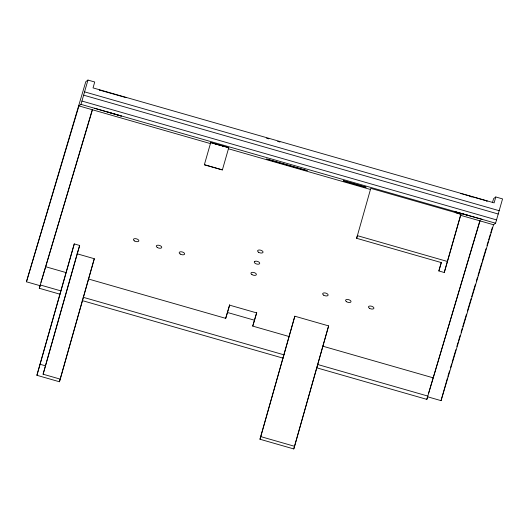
<?xml version="1.0" encoding="UTF-8"?>
<svg xmlns="http://www.w3.org/2000/svg" width="529" height="529" viewBox="0 0 529 529"><rect width="100%" height="100%" fill="white"/><g stroke="black" fill="none" stroke-linecap="round" stroke-linejoin="round"><path stroke-width="0.79" d="M40.746 285.891L26.45 281.798L85.791 81.711L87.959 80.064L94.717 82.002L93.044 87.9L494.119 202.878L495.792 196.973L502.55 198.911L495.574 223.212L493.537 224.759L441.041 400.645L427.544 396.776M26.45 281.798L78.94 105.906L80.977 104.365L87.959 80.064M59.929 294.197L39.285 288.272L92.191 110.045M60.227 379.121L59.44 381.759L36.904 375.299L74.258 243.909L79.661 245.463L43.1 374.215L60.227 379.121L94.294 258.721L77.168 253.814L43.1 374.215M36.904 375.299L74.258 243.909M59.44 381.759L94.294 258.721M88.33 278.968L225.704 318.352L229.692 304.691M289.27 336.576L252.743 326.102L256.73 312.441M259.977 439.249L294.832 316.21L328.628 325.897L294.56 446.297L293.774 448.936L259.977 439.249L294.832 316.21M293.774 448.936L328.628 325.897M438.858 270.954L441.351 262.596L356.632 238.308L370.769 188.35L460.951 214.146L444.267 272.501L438.858 270.954L441.305 262.305M444.267 272.501L460.951 214.146M316.448 367.728L426.837 399.375L479.982 220.348M441.041 400.645L447.448 378.01M204.359 164.737L210.721 142.546L222.14 145.739L228.746 147.71L222.385 169.908L204.359 164.737L222.385 169.908M40.951 282.374L92.463 109.781M39.285 288.272L40.27 284.979L60.914 290.897M77.168 253.814L79.661 245.463M225.704 318.352L229.639 305.16L256.677 312.91L252.743 326.102M356.632 238.308L357.419 235.669L447.547 261.511M428.51 393.47L480.015 220.884M426.837 399.375L427.822 396.076L317.433 364.428M492.446 202.567L493.623 198.62L495.792 196.973M447.891 376.45L449.538 370.928M450.483 367.767L451.66 363.826M452.13 362.246L455.892 349.629M456.838 346.475L458.015 342.534M458.484 340.954L460.131 335.432M461.076 332.278L462.253 328.33M462.723 326.757L466.485 314.133M467.431 310.979L471.194 298.363M471.663 296.782L475.432 284.166M476.371 281.011L477.548 277.064M478.024 275.49L481.787 262.867M482.256 261.293L486.025 248.67M486.964 245.516L488.141 241.574M488.617 239.994L490.264 234.473M490.733 232.899L492.38 227.377M94.499 108.24L121.406 116.089L108.015 112.115M455.489 212.638L460.733 214.311M482.051 219.337L454.828 211.726L468.535 215.462M486.554 201.073L487.229 201.04L473.713 197.165M228.746 147.71L221.089 145.561M460.554 193.488L461.936 193.852M462.663 194.05L469.554 195.975M217.069 144.324L214.324 143.577L216.989 144.384M222.398 145.931L225.142 146.678L221.175 145.495M470.208 196.16L473.012 196.96M217.472 144.404L219.806 145.072M219.661 145.184L221.215 145.627M469.904 196.391L472 197M266.51 138.175L268.884 138.856M277.606 141.355L279.98 142.037M84.614 91.867L499.211 210.714M83.635 95.16L498.225 214.014M81.962 101.065L496.559 219.912M80.977 104.365L495.574 223.212M217.326 144.516L219.687 145.164M78.94 105.906L210.793 143.703M228.263 148.715L370.419 189.468M460.164 215.191L493.537 224.759M227.371 312.454L254.416 320.204M45.448 266.676L66.092 272.594M322.624 346.138L433 377.779M83.152 297.272L284.08 354.866M82.167 300.571L283.094 358.166M40.184 364.309L45.593 365.856M260.764 436.61L294.56 446.297M218.292 144.761L210.721 142.546M126.16 97.634L99.492 90.075L99.921 90.234M266.59 159.044L307.144 170.669L266.59 159.044M343.652 180.66L343.275 180.944L365.804 187.405L366.187 187.121L343.652 180.66M254.846 261.359L254.482 261.597A2.81 1.375 15.8 0 0 257.074 264.123A2.81 1.375 15.8 0 0 259.435 262.569A2.81 1.375 15.8 0 0 254.846 261.359M134.439 240.92A2.81 1.375 15.8 0 0 138.836 240.94A2.81 1.375 15.8 0 0 135.12 238.639A2.81 1.375 15.8 0 0 134.439 240.92M157.331 247.486A2.81 1.375 15.8 0 0 161.729 247.506A2.81 1.375 15.8 0 0 158.012 245.198A2.81 1.375 15.8 0 0 157.331 247.486M180.224 254.046A2.81 1.375 15.8 0 0 184.621 254.065A2.81 1.375 15.8 0 0 180.905 251.764A2.81 1.375 15.8 0 0 180.224 254.046M251.969 274.611A2.81 1.375 15.8 0 0 256.36 274.63A2.81 1.375 15.8 0 0 252.65 272.329A2.81 1.375 15.8 0 0 251.969 274.611M258.635 252.273A2.81 1.375 15.8 0 0 263.032 252.293A2.81 1.375 15.8 0 0 259.316 249.992A2.81 1.375 15.8 0 0 258.635 252.273M323.708 295.182A2.81 1.375 15.8 0 0 328.106 295.202A2.81 1.375 15.8 0 0 324.389 292.894A2.81 1.375 15.8 0 0 323.708 295.182M346.601 301.742A2.81 1.375 15.8 0 0 350.998 301.761A2.81 1.375 15.8 0 0 347.282 299.454A2.81 1.375 15.8 0 0 346.601 301.742M369.493 308.301A2.81 1.375 15.8 0 0 373.891 308.328A2.81 1.375 15.8 0 0 370.174 306.02A2.81 1.375 15.8 0 0 369.493 308.301"/></g></svg>
